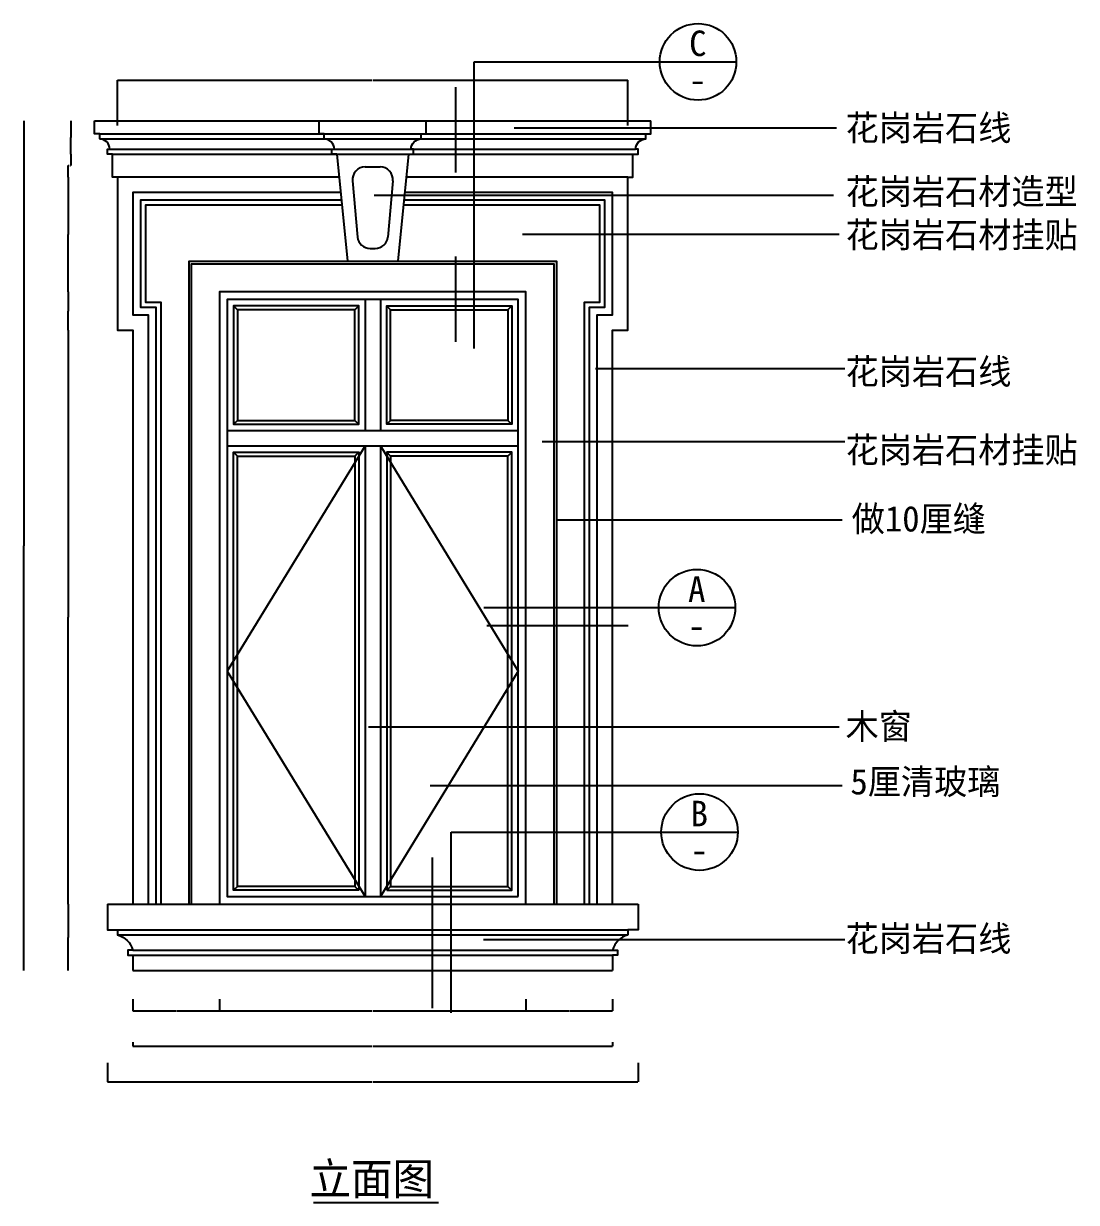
# Model space of a CAD drawing. Header units: metres. Extents: x 267 to 9003, y 394 to 11460.
# Drawn here: x 376 to 4503, y 6839 to 11460 of the extents above; entities that cross this region are included whole.
import ezdxf

# ---------------------------------------------------------------- set-up
doc = ezdxf.new("R2010")
doc.units = ezdxf.units.M
for name, color, linetype in [('3', 3, 'Continuous'), ('4', 4, 'Continuous'), ('7', 7, 'Continuous'), ('BH', 3, 'Continuous'), ('DIM', 3, 'Continuous'), ('TEXT', 3, 'Continuous')]:
    doc.layers.add(name, color=color, linetype=linetype)
doc.dimstyles.get("Standard").update_dxf_attribs({"dimtxt": 2.5, "dimasz": 2.5, "dimexe": 1.25, "dimexo": 0.625, "dimtad": 1, "dimcen": 2.5, "dimazin": 3, "dimtfac": 1, "dimtmove": 0, "dimatfit": 3})

# ---------------------------------------------------------------- blocks, each defined once
blk = doc.blocks.new('*D1')
for p, q in [((744.34, 11060.31), (744.34, 11237.32)), ((744.59, 11237.32), (1742.34, 11237.32)), ((1746.34, 11237.32), (2744.09, 11237.32)), ((2744.34, 11060.31), (2744.34, 11237.32))]:
    blk.add_line(p, q)
at = {"layer": 'Defpoints'}
for p in [(744.34, 11237.32), (744.34, 11060.31), (2744.34, 11060.31)]:
    blk.add_point(p, dxfattribs=at)
at = {"layer": 'DIM', "insert": (1744.34, 11237.32), "char_height": 1, "attachment_point": 5}
blk.add_mtext('2000', dxfattribs=at)
blk = doc.blocks.new('*D2')
for p, q in [((804.34, 7635.47), (804.34, 7590.47)), ((1144.34, 7635.47), (1144.34, 7590.47)), ((804.59, 7590.47), (972.84, 7590.47)), ((975.84, 7590.47), (1144.09, 7590.47))]:
    blk.add_line(p, q)
at = {"layer": 'Defpoints'}
for p in [(804.34, 7635.47), (1144.34, 7635.47), (804.34, 7590.47)]:
    blk.add_point(p, dxfattribs=at)
at = {"layer": 'DIM', "insert": (974.34, 7590.47), "char_height": 1, "attachment_point": 5}
blk.add_mtext('340', dxfattribs=at)
blk = doc.blocks.new('*D3')
for p, q in [((804.34, 7467.54), (804.34, 7452.47)), ((804.59, 7452.47), (1742.34, 7452.47)), ((1746.34, 7452.47), (2684.09, 7452.47)), ((2684.34, 7467.54), (2684.34, 7452.47))]:
    blk.add_line(p, q)
at = {"layer": 'Defpoints'}
for p in [(804.34, 7467.54), (804.34, 7452.47), (2684.34, 7467.54)]:
    blk.add_point(p, dxfattribs=at)
at = {"layer": 'DIM', "insert": (1744.34, 7452.47), "char_height": 1, "attachment_point": 5}
blk.add_mtext('1880', dxfattribs=at)
blk = doc.blocks.new('*D4')
for p, q in [((704.34, 7386.94), (704.34, 7312.31)), ((2784.34, 7386.94), (2784.34, 7312.31)), ((704.59, 7312.31), (1742.34, 7312.31)), ((1746.34, 7312.31), (2784.09, 7312.31))]:
    blk.add_line(p, q)
at = {"layer": 'Defpoints'}
for p in [(704.34, 7386.94), (2784.34, 7386.94), (704.34, 7312.31)]:
    blk.add_point(p, dxfattribs=at)
at = {"layer": 'DIM', "insert": (1744.34, 7312.31), "char_height": 1, "attachment_point": 5}
blk.add_mtext('2080', dxfattribs=at)
blk = doc.blocks.new('*D16')
for p, q in [((376.38, 11077.96), (376.38, 9412.96)), ((376.13, 9412.96), (375.88, 9412.96)), ((376.38, 7747.96), (376.38, 9412.96)), ((376.38, 9412.96), (376.38, 9412.96)), ((376.63, 9412.96), (376.88, 9412.96))]:
    blk.add_line(p, q)
at = {"layer": 'Defpoints'}
for p in [(376.38, 11077.96), (376.38, 9412.96), (376.38, 7747.96)]:
    blk.add_point(p, dxfattribs=at)
at = {"layer": 'DIM', "insert": (376.38, 9414.085), "char_height": 1, "attachment_point": 5}
blk.add_mtext('0', dxfattribs=at)
blk = doc.blocks.new('*D17')
for p, q in [((550.99, 10257.96), (550.99, 9132.96)), ((550.74, 9132.96), (550.49, 9132.96)), ((550.99, 8007.96), (550.99, 9132.96)), ((550.99, 9132.96), (550.99, 9132.96)), ((551.24, 9132.96), (551.49, 9132.96))]:
    blk.add_line(p, q)
at = {"layer": 'Defpoints'}
for p in [(550.99, 10257.96), (550.99, 9132.96), (550.99, 8007.96)]:
    blk.add_point(p, dxfattribs=at)
at = {"layer": 'DIM', "insert": (550.99, 9134.085), "char_height": 1, "attachment_point": 5}
blk.add_mtext('0', dxfattribs=at)
blk = doc.blocks.new('*D18')
for p, q in [((550.99, 8007.96), (550.99, 7877.96)), ((550.74, 7877.96), (550.49, 7877.96)), ((550.99, 7747.96), (550.99, 7877.96)), ((550.99, 7877.96), (550.99, 7877.96)), ((551.24, 7877.96), (551.49, 7877.96))]:
    blk.add_line(p, q)
at = {"layer": 'Defpoints'}
for p in [(550.99, 8007.96), (550.99, 7877.96), (550.99, 7747.96)]:
    blk.add_point(p, dxfattribs=at)
at = {"layer": 'DIM', "insert": (550.99, 7879.085), "char_height": 1, "attachment_point": 5}
blk.add_mtext('0', dxfattribs=at)
blk = doc.blocks.new('*D19')
for p, q in [((550.99, 10857.96), (550.99, 10632.96)), ((550.74, 10632.96), (550.49, 10632.96)), ((550.99, 10407.96), (550.99, 10632.96)), ((550.99, 10632.96), (550.99, 10632.96)), ((551.24, 10632.96), (551.49, 10632.96))]:
    blk.add_line(p, q)
at = {"layer": 'Defpoints'}
for p in [(550.99, 10857.96), (550.99, 10632.96), (550.99, 10407.96)]:
    blk.add_point(p, dxfattribs=at)
at = {"layer": 'DIM', "insert": (550.99, 10634.085), "char_height": 1, "attachment_point": 5}
blk.add_mtext('0', dxfattribs=at)
blk = doc.blocks.new('*D20')
for p, q in [((550.99, 10407.96), (550.99, 10332.96)), ((550.74, 10332.96), (550.49, 10332.96)), ((550.99, 10257.96), (550.99, 10332.96)), ((550.99, 10332.96), (550.99, 10332.96)), ((551.24, 10332.96), (551.49, 10332.96))]:
    blk.add_line(p, q)
at = {"layer": 'Defpoints'}
for p in [(550.99, 10407.96), (550.99, 10332.96), (550.99, 10257.96)]:
    blk.add_point(p, dxfattribs=at)
at = {"layer": 'DIM', "insert": (550.99, 10334.085), "char_height": 1, "attachment_point": 5}
blk.add_mtext('0', dxfattribs=at)
blk = doc.blocks.new('*D21')
for p, q in [((560.58, 10947.96), (560.58, 10902.96)), ((550.99, 10857.96), (550.99, 10902.96)), ((551.24, 10902.96), (553.785, 10902.96)), ((557.785, 10902.96), (560.33, 10902.96))]:
    blk.add_line(p, q)
at = {"layer": 'Defpoints'}
for p in [(560.58, 10947.96), (550.99, 10902.96), (550.99, 10857.96)]:
    blk.add_point(p, dxfattribs=at)
at = {"layer": 'DIM', "insert": (555.785, 10902.96), "char_height": 1, "attachment_point": 5}
blk.add_mtext('9,59', dxfattribs=at)
blk = doc.blocks.new('*D22')
for p, q in [((560.58, 11077.96), (560.58, 11012.96)), ((560.33, 11012.96), (560.08, 11012.96)), ((560.58, 10947.96), (560.58, 11012.96)), ((560.58, 11012.96), (560.58, 11012.96)), ((560.83, 11012.96), (561.08, 11012.96))]:
    blk.add_line(p, q)
at = {"layer": 'Defpoints'}
for p in [(560.58, 11077.96), (560.58, 11012.96), (560.58, 10947.96)]:
    blk.add_point(p, dxfattribs=at)
at = {"layer": 'DIM', "insert": (560.58, 11014.085), "char_height": 1, "attachment_point": 5}
blk.add_mtext('0', dxfattribs=at)
blk = doc.blocks.new('*D44')
for p, q in [((1144.34, 7635.47), (1144.34, 7590.47)), ((2344.34, 7635.47), (2344.34, 7590.47)), ((1144.59, 7590.47), (1742.34, 7590.47)), ((1746.34, 7590.47), (2344.09, 7590.47))]:
    blk.add_line(p, q)
at = {"layer": 'Defpoints'}
for p in [(1144.34, 7635.47), (2344.34, 7635.47), (1144.34, 7590.47)]:
    blk.add_point(p, dxfattribs=at)
at = {"layer": 'DIM', "insert": (1744.34, 7590.47), "char_height": 1, "attachment_point": 5}
blk.add_mtext('1200', dxfattribs=at)
blk = doc.blocks.new('*D45')
for p, q in [((2344.34, 7635.47), (2344.34, 7590.47)), ((2684.34, 7635.47), (2684.34, 7590.47)), ((2344.59, 7590.47), (2512.84, 7590.47)), ((2515.84, 7590.47), (2684.09, 7590.47))]:
    blk.add_line(p, q)
at = {"layer": 'Defpoints'}
for p in [(2344.34, 7635.47), (2684.34, 7635.47), (2344.34, 7590.47)]:
    blk.add_point(p, dxfattribs=at)
at = {"layer": 'DIM', "insert": (2514.34, 7590.47), "char_height": 1, "attachment_point": 5}
blk.add_mtext('340', dxfattribs=at)

msp = doc.modelspace()

# ---------------------------------------------------------------- hatches: boundary and pattern name
at = {"layer": 'BH'}
h = msp.add_hatch(dxfattribs=at)
h.set_pattern_fill('AR-RROOF', scale=500)
h.paths.add_polyline_path([(1214.34, 9904.27), (1674.34, 9904.27), (1674.34, 10337.96), (1214.34, 10337.96)])
h.paths.add_polyline_path([(1214.34, 8077.96), (1674.34, 8077.96), (1674.34, 9764.27), (1214.34, 9764.27)])
h.paths.add_polyline_path([(2274.34, 9764.27), (1814.34, 9764.27), (1814.34, 8077.96), (2274.34, 8077.96)])
h.paths.add_polyline_path([(2274.34, 9904.27), (2274.34, 10337.96), (1814.34, 10337.96), (1814.34, 9904.27)])

# ---------------------------------------------------------------- linework, layer by layer
at = {"layer": '3'}
for p, q in [((1214.34, 10337.96), (1199.34, 10352.96)), ((1674.34, 10337.96), (1689.34, 10352.96)), ((1814.34, 10337.96), (1799.34, 10352.96)), ((2274.34, 10337.96), (2289.34, 10352.96)), ((1214.34, 9904.27), (1199.34, 9889.27)), ((2274.34, 9904.27), (2289.34, 9889.27)), ((1714.34, 9804.27), (1174.34, 8921.12)), ((1774.34, 9804.27), (2314.34, 8921.12)), ((1214.34, 9764.27), (1199.34, 9779.27)), ((1674.34, 9764.27), (1689.34, 9779.27)), ((1814.34, 9764.27), (1799.34, 9779.27)), ((2274.34, 9764.27), (2289.34, 9779.27)), ((1174.34, 8921.12), (1714.34, 8037.96)), ((2314.34, 8921.12), (1774.34, 8037.96)), ((1214.34, 8077.96), (1199.34, 8062.96)), ((1674.34, 8077.96), (1689.34, 8062.96)), ((1814.34, 8077.96), (1799.34, 8062.96)), ((2274.34, 8077.96), (2289.34, 8062.96))]:
    msp.add_line(p, q, dxfattribs=at)
for points in [[(1674.34, 9904.27), (1674.34, 10337.96), (1214.34, 10337.96), (1214.34, 9904.27), (1674.34, 9904.27), (1689.34, 9889.27), (1689.34, 10352.96), (1199.34, 10352.96), (1199.34, 9889.27), (1689.34, 9889.27)], [(1814.34, 9904.27), (1814.34, 10337.96), (2274.34, 10337.96), (2274.34, 9904.27), (1814.34, 9904.27), (1799.34, 9889.27), (1799.34, 10352.96), (2289.34, 10352.96), (2289.34, 9889.27), (1799.34, 9889.27)]]:
    msp.add_lwpolyline(points, dxfattribs=at)
for points in [[(1689.34, 8062.96), (1199.34, 8062.96), (1199.34, 9779.27), (1689.34, 9779.27), (1689.34, 8062.96)], [(1674.34, 8077.96), (1214.34, 8077.96), (1214.34, 9764.27), (1674.34, 9764.27), (1674.34, 8077.96)], [(1799.34, 8062.96), (2289.34, 8062.96), (2289.34, 9779.27), (1799.34, 9779.27), (1799.34, 8062.96)], [(1814.34, 8077.96), (2274.34, 8077.96), (2274.34, 9764.27), (1814.34, 9764.27), (1814.34, 8077.96)]]:
    msp.add_lwpolyline(points, close=True, dxfattribs=at)
at = {"layer": '4'}
for p, q in [((654.34, 11077.96), (2834.34, 11077.96)), ((674.34, 11027.96), (2814.34, 11027.96)), ((1604.34, 10947.96), (1645.39, 10527.96)), ((1884.34, 10947.96), (1843.29, 10527.96)), ((2744.34, 10857.96), (2764.34, 10857.96)), ((704.34, 8007.96), (2784.34, 8007.96)), ((744.34, 7907.96), (2744.34, 7907.96)), ((804.34, 7747.96), (2684.34, 7747.96))]:
    msp.add_line(p, q, dxfattribs=at)
for points in [[(744.34, 10857.96), (724.34, 10857.96), (724.34, 10947.96), (704.34, 10947.96), (704.34, 10967.96), (714.34, 10967.96, 0.38), (674.34, 11007.96), (674.34, 11027.96), (654.34, 11027.96), (654.34, 11077.96)], [(1604.34, 10947.96), (1584.34, 10947.96), (1584.34, 10967.96), (1594.34, 10967.96, 0.38), (1554.34, 11007.96), (1554.34, 11027.96), (1534.34, 11027.96), (1534.34, 11077.96)], [(1884.34, 10947.96), (1904.34, 10947.96), (1904.34, 10967.96), (1894.34, 10967.96, -0.38), (1934.34, 11007.96), (1934.34, 11027.96), (1954.34, 11027.96), (1954.34, 11077.96)], [(2744.34, 10857.96), (2764.34, 10857.96), (2764.34, 10947.96), (2784.34, 10947.96), (2784.34, 10967.96), (2774.34, 10967.96, -0.38), (2814.34, 11007.96), (2814.34, 11027.96), (2834.34, 11027.96), (2834.34, 11077.96)], [(704.34, 8007.96), (704.34, 7907.96), (744.34, 7907.96), (744.34, 7887.96, -0.26), (804.34, 7827.96), (784.34, 7827.96), (784.34, 7807.96), (804.34, 7807.96), (804.34, 7747.96)], [(2784.34, 8007.96), (2784.34, 7907.96), (2744.34, 7907.96), (2744.34, 7887.96, 0.26), (2684.34, 7827.96), (2704.34, 7827.96), (2704.34, 7807.96), (2684.34, 7807.96), (2684.34, 7747.96)]]:
    msp.add_lwpolyline(points, format="xyb", dxfattribs=at)
for points in [[(1610.65, 10857.96), (744.34, 10857.96), (744.34, 10257.96), (804.34, 10257.96), (804.34, 8007.96)], [(2684.34, 8007.96), (2684.34, 10257.96), (2744.34, 10257.96), (2744.34, 10857.96), (1878.02, 10857.96)], [(1620.13, 10767.96), (834.34, 10767.96), (834.34, 10347.96), (894.34, 10347.96), (894.34, 8007.96)], [(2594.34, 8007.96), (2594.34, 10347.96), (2654.34, 10347.96), (2654.34, 10767.96), (1868.55, 10767.96)], [(2344.34, 8007.96), (2344.34, 10407.96), (1144.34, 10407.96), (1144.34, 8007.96)]]:
    msp.add_lwpolyline(points, dxfattribs=at)
at = {"layer": '7'}
for p, q in [((674.34, 11007.96), (2814.34, 11007.96)), ((714.34, 10967.96), (2774.34, 10967.96)), ((724.34, 10947.96), (2764.34, 10947.96)), ((1715.42, 10897.96), (1773.26, 10897.96)), ((1665.69, 10842.73), (1684.64, 10622.73)), ((1822.99, 10842.73), (1804.04, 10622.73)), ((1734.36, 10577.96), (1754.31, 10577.96)), ((1714.34, 10377.96), (1714.34, 9864.27)), ((1774.34, 10377.96), (1774.34, 9864.27)), ((1174.34, 9864.27), (2314.34, 9864.27)), ((1174.34, 9804.27), (2314.34, 9804.27)), ((1714.34, 9804.27), (1714.34, 8037.96)), ((1774.34, 9804.27), (1774.34, 8037.96)), ((744.34, 7887.96), (2744.34, 7887.96)), ((804.34, 7827.96), (2684.34, 7827.96)), ((804.34, 7807.96), (2684.34, 7807.96))]:
    msp.add_line(p, q, dxfattribs=at)
for points in [[(1618.02, 10797.96), (804.34, 10797.96), (804.34, 10317.96), (864.34, 10317.96), (864.34, 8007.96)], [(2624.34, 8007.96), (2624.34, 10317.96), (2684.34, 10317.96), (2684.34, 10797.96), (1870.65, 10797.96)], [(1620.13, 10747.96), (854.34, 10747.96), (854.34, 10367.96), (914.34, 10367.96), (914.34, 8007.96)], [(2574.34, 8007.96), (2574.34, 10367.96), (2634.34, 10367.96), (2634.34, 10747.96), (1868.55, 10747.96)], [(1024.34, 8007.96), (1024.34, 10527.96), (2464.34, 10527.96), (2464.34, 8007.96)], [(1034.34, 8007.96), (1034.34, 10517.96), (2454.34, 10517.96), (2454.34, 8007.96)]]:
    msp.add_lwpolyline(points, dxfattribs=at)
msp.add_lwpolyline([(2314.34, 8037.96), (2314.34, 10377.96), (1174.34, 10377.96), (1174.34, 8037.96), (2314.34, 8037.96)], close=True, dxfattribs=at)
for centre, start, end in [((1715.42, 10847.96), 90, 186.01), ((1773.26, 10847.96), 353.99, 90), ((1734.36, 10627.96), 186.01, 270), ((1754.31, 10627.96), 270, 353.99)]:
    msp.add_arc(centre, 50, start, end, dxfattribs=at)
at = {"layer": 'DIM'}
for p, q in [((2142.49, 11309.59), (2869.5, 11309.59)), ((2142.49, 10186.72), (2142.49, 11309.59)), ((2070.31, 10875.62), (2070.31, 11210.14)), ((2070.31, 10211.91), (2070.31, 10546.43)), ((2180.52, 9170.63), (2865.49, 9170.63)), ((2191.89, 9101.1), (2746.02, 9101.1)), ((2051.39, 8290.96), (2875.38, 8290.96)), ((2051.39, 7582.91), (2051.39, 8290.96)), ((1979.21, 7601.19), (1979.21, 8191.51))]:
    msp.add_line(p, q, dxfattribs=at)
for points in [[(2869.5, 11309.59), (3169.5, 11309.59)], [(2865.49, 9170.63), (3165.49, 9170.63)], [(2875.38, 8290.96), (3175.38, 8290.96)]]:
    msp.add_lwpolyline(points, dxfattribs=at)
for centre in [(3019.5, 11309.59), (3015.49, 9170.63), (3025.38, 8290.96)]:
    msp.add_circle(centre, 150, dxfattribs=at)
at = {"layer": 'TEXT'}
msp.add_line((1512.23, 6839.49), (2002.02, 6839.49), dxfattribs=at)

# ---------------------------------------------------------------- texts
at = {"layer": 'DIM'}
for s, p in [('C', (2984.79, 11332.25)), ('-', (2984.26, 11188.93)), ('A', (2980.51, 9193.3)), ('-', (2980.25, 9049.97)), ('B', (2990.4, 8313.62)), ('-', (2990.14, 8170.3))]:
    msp.add_text(s, height=100, dxfattribs=at).set_placement(p)
at = {"layer": 'TEXT'}
for s, height, p in [('花岗岩石线', 100, (3597.79, 11001.13)), ('花岗岩石材造型', 100, (3597.79, 10751.15)), ('花岗岩石材挂贴', 100, (3597.79, 10581.76)), ('花岗岩石线', 100, (3597.79, 10046.09)), ('花岗岩石材挂贴', 100, (3597.79, 9738.71)), ('做10厘缝', 100, (3621.83, 9468.97)), ('木窗', 100, (3597.79, 8655.41)), ('5厘清玻璃', 100, (3616.71, 8438.55)), ('花岗岩石线', 100, (3597.79, 7823.74)), ('立面图', 125, (1496.9, 6869.38))]:
    msp.add_text(s, height=height, dxfattribs=at).set_placement(p)

# ---------------------------------------------------------------- dimensions: what is measured, and where the dimension line sits
at = {"layer": 'DIM'}
for base, p1, p2, picture, middle in [((744.34, 11237.32), (744.34, 11060.31), (2744.34, 11060.31), '*D1', (1744.34, 11237.32)), ((376.38, 9412.96), (376.38, 11077.96), (376.38, 7747.96), '*D16', (376.38, 9414.085)), ((560.58, 11012.96), (560.58, 10947.96), (560.58, 11077.96), '*D22', (560.58, 11014.085)), ((550.99, 10902.96), (550.99, 10857.96), (560.58, 10947.96), '*D21', (555.785, 10902.96)), ((550.99, 10632.96), (550.99, 10407.96), (550.99, 10857.96), '*D19', (550.99, 10634.085)), ((550.99, 10332.96), (550.99, 10257.96), (550.99, 10407.96), '*D20', (550.99, 10334.085)), ((550.99, 9132.96), (550.99, 8007.96), (550.99, 10257.96), '*D17', (550.99, 9134.085)), ((550.99, 7877.96), (550.99, 7747.96), (550.99, 8007.96), '*D18', (550.99, 7879.085)), ((804.34, 7590.47), (804.34, 7635.47), (1144.34, 7635.47), '*D2', (974.34, 7590.47)), ((1144.34, 7590.47), (1144.34, 7635.47), (2344.34, 7635.47), '*D44', (1744.34, 7590.47)), ((2344.34, 7590.47), (2344.34, 7635.47), (2684.34, 7635.47), '*D45', (2514.34, 7590.47)), ((804.34, 7452.47), (804.34, 7467.54), (2684.34, 7467.54), '*D3', (1744.34, 7452.47)), ((704.34, 7312.31), (704.34, 7386.94), (2784.34, 7386.94), '*D4', (1744.34, 7312.31))]:
    dim = msp.add_linear_dim(base=base, p1=p1, p2=p2, dimstyle='Standard', dxfattribs=at)
    dim.commit()
    dim.dimension.update_dxf_attribs({"geometry": picture, "text_midpoint": middle})

# ---------------------------------------------------------------- leaders
for points in [[(2299.14, 11050.36), (3562.04, 11050.36)], [(1750.06, 10787.15), (3551.05, 10787.15)], [(2332.09, 10633.61), (3573.02, 10633.61)], [(2617.61, 10107.2), (3594.98, 10107.2)], [(2408.96, 9822.06), (3594.98, 9822.06)], [(2463.87, 9514.98), (3584, 9514.98)], [(1728.09, 8703.43), (3573.02, 8703.43)], [(1969.69, 8473.12), (3584, 8473.12)], [(2178.34, 7869.94), (3594.98, 7869.94)]]:
    msp.add_leader(points, dimstyle='Standard', dxfattribs=at)

doc.saveas('drawing.dxf')
